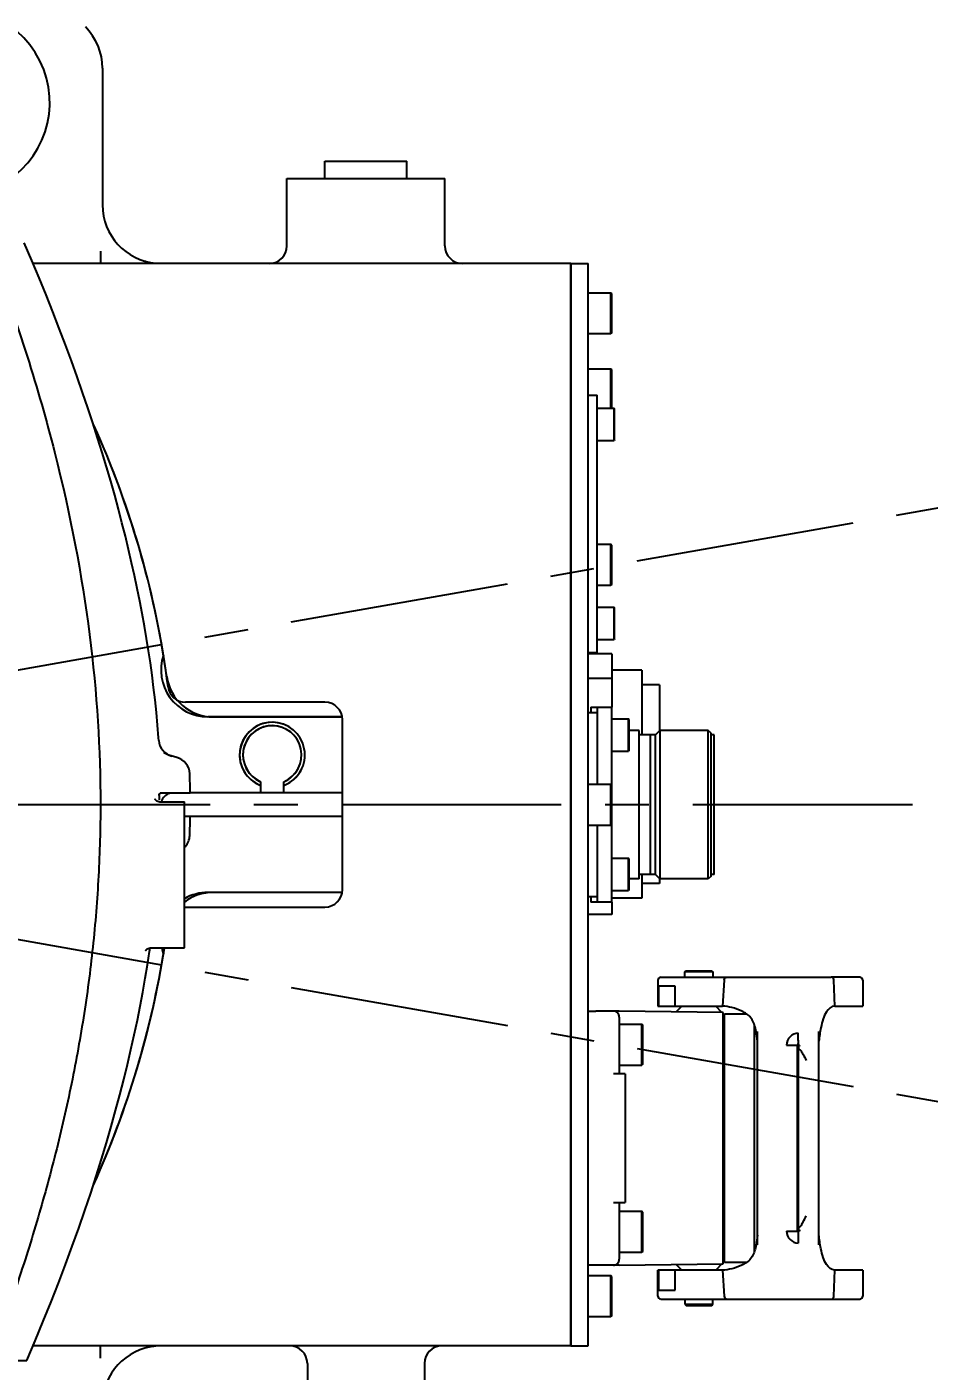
# Model space of a CAD drawing. Header units: millimetres. Extents: x 5828 to 6704, y 123 to 421.
# Drawn here: x 6621.98 to 6629.69, y 225.04 to 236.53 of the extents above; entities that cross this region are included whole.
import ezdxf

# ---------------------------------------------------------------- set-up
doc = ezdxf.new("R2010")
doc.units = ezdxf.units.MM
doc.linetypes.add('BANKLINE1', pattern=[5.5, 4, -1.5])
doc.linetypes.add('CENTER', pattern=[0.6, 0.375, -0.075, 0.075, -0.075])
doc.layers.add('00_COMPONENTS', color=7, linetype='BANKLINE1')
doc.layers.add('外形图', color=7, linetype='Continuous')
doc.styles.add('微软雅黑', font='msyh.ttc', dxfattribs={"height": 2.1})
doc.dimstyles.new('尺寸标注_1_20比例', dxfattribs={"dimtxt": 2.1, "dimasz": 1.7, "dimexe": 0.5, "dimexo": 0.4, "dimgap": 0.5, "dimtad": 1, "dimdec": 1, "dimlfac": 20, "dimdsep": 46, "dimtxsty": '微软雅黑', "dimcen": 0.09, "dimadec": 0, "dimazin": 0, "dimtp": 0.01, "dimtm": 0.01, "dimtfac": 1, "dimtdec": 1, "dimtofl": 0, "dimtmove": 0, "dimatfit": 3, "dimfxl": 1, "dimtolj": 1, "dimarcsym": 0})

# ---------------------------------------------------------------- blocks, each defined once
blk = doc.blocks.new('*D1537')
at = {"layer": '00_COMPONENTS', "color": 0, "linetype": 'ByBlock', "lineweight": -2, "ltscale": 20}
for p, q in [((6664.494, 238.543), (6655.571, 236.97)), ((6569.885, 229.883), (6574.569, 229.883))]:
    blk.add_line(p, q, dxfattribs=at)
blk.add_arc((6615.38, 229.883), 41.311, 12.358, 177.642, dxfattribs=at)
at = {"layer": '00_COMPONENTS', "color": 0}
for points in [[(6655.456, 238.669), (6656.011, 238.779), (6656.063, 237.056)], [(6573.821, 231.588), (6574.387, 231.577), (6574.069, 229.883)]]:
    blk.add_solid(points, dxfattribs=at)
at = {"layer": 'Defpoints', "color": 0}
for p in [(6631.742, 267.815), (6664.888, 238.613), (6569.485, 229.883), (6615.38, 229.883)]:
    blk.add_point(p, dxfattribs=at)
at = {"layer": '00_COMPONENTS', "color": 0, "insert": (6611.641, 272.621), "char_height": 2.1, "attachment_point": 5, "rotation": 5, "style": '微软雅黑'}
blk.add_mtext('\\A1;-\\A1;170%%d', dxfattribs=at)
blk = doc.blocks.new('*D1538')
at = {"layer": '00_COMPONENTS', "color": 0, "linetype": 'ByBlock', "lineweight": -2, "ltscale": 20}
for p, q in [((6574.469, 229.883), (6574.639, 229.883)), ((6649.886, 223.799), (6656.487, 222.635))]:
    blk.add_line(p, q, dxfattribs=at)
blk.add_arc((6615.38, 229.883), 41.241, 182.3619, 347.6381, dxfattribs=at)
at = {"layer": '00_COMPONENTS', "color": 0}
for points in [[(6574.457, 228.189), (6573.89, 228.177), (6574.139, 229.883)], [(6655.943, 220.999), (6655.387, 221.109), (6655.995, 222.721)]]:
    blk.add_solid(points, dxfattribs=at)
at = {"layer": 'Defpoints', "color": 0}
for p in [(6574.069, 229.883), (6615.38, 229.883), (6649.492, 223.868), (6592.718, 195.426)]:
    blk.add_point(p, dxfattribs=at)
at = {"layer": '00_COMPONENTS', "color": 0, "insert": (6611.924, 190.383), "char_height": 2.1, "attachment_point": 5, "rotation": 355, "style": '微软雅黑'}
blk.add_mtext('\\A1;+\\A1;170%%d', dxfattribs=at)

msp = doc.modelspace()

# ---------------------------------------------------------------- linework, layer by layer
at = {"layer": '00_COMPONENTS', "linetype": 'CENTER', "ltscale": 5}
for q in [(6675.3501, 240.4572), (6675.3501, 219.3085)]:
    msp.add_line((6615.38, 229.8829), q, dxfattribs=at)
at = {"layer": '00_COMPONENTS', "linetype": 'ByBlock', "ltscale": 20}
for radius, start, end in [(0.2789, 291.01383, 248.98617), (0.25, 293.57818, 246.42182)]:
    msp.add_arc((6624.08, 230.3079), radius, start, end, dxfattribs=at)
at = {"layer": '外形图', "linetype": 'Continuous'}
for p, q in [((6622.63, 236.1758), (6622.63, 235.0079)), ((6624.53, 235.3829), (6625.23, 235.3829)), ((6624.53, 235.2329), (6624.53, 235.3829)), ((6625.23, 235.2329), (6625.23, 235.3829)), ((6624.205, 235.2329), (6625.555, 235.2329)), ((6624.205, 234.6579), (6624.205, 235.2329)), ((6625.555, 234.6579), (6625.555, 235.2329)), ((6622.6129, 234.6139), (6622.6129, 234.5079)), ((6626.63, 234.5079), (6622.0372, 234.5079)), ((6626.63, 234.5079), (6626.78, 234.5079)), ((6626.63, 234.5079), (6626.63, 225.2579)), ((6626.63, 225.2579), (6626.63, 234.5079)), ((6626.78, 225.2579), (6626.78, 234.5079)), ((6626.78, 234.2579), (6626.9725, 234.2579)), ((6626.98, 234.2504), (6626.9725, 234.2579)), ((6626.9725, 233.9079), (6626.9725, 234.2579)), ((6626.98, 233.9154), (6626.98, 234.2504)), ((6626.78, 233.9079), (6626.9725, 233.9079)), ((6626.98, 233.9154), (6626.9725, 233.9079)), ((6626.78, 233.6079), (6626.9725, 233.6079)), ((6626.98, 233.6004), (6626.9725, 233.6079)), ((6626.9725, 233.2704), (6626.9725, 233.6079)), ((6626.98, 233.2704), (6626.98, 233.6004)), ((6626.78, 233.3829), (6626.855, 233.3829)), ((6626.855, 231.1829), (6626.855, 233.3829)), ((6626.855, 233.2704), (6627, 233.2704)), ((6627.005, 233.2654), (6627, 233.2704)), ((6627, 232.9954), (6627, 233.2704)), ((6627.005, 233.0004), (6627.005, 233.2654)), ((6626.855, 232.9954), (6627, 232.9954)), ((6627.005, 233.0004), (6627, 232.9954)), ((6626.855, 232.1079), (6626.9725, 232.1079)), ((6626.98, 232.1004), (6626.9725, 232.1079)), ((6626.9725, 231.7579), (6626.9725, 232.1079)), ((6626.98, 231.7654), (6626.98, 232.1004)), ((6626.855, 231.7579), (6626.9725, 231.7579)), ((6626.98, 231.7654), (6626.9725, 231.7579)), ((6626.855, 231.5704), (6627, 231.5704)), ((6627.005, 231.5654), (6627, 231.5704)), ((6627, 231.2954), (6627, 231.5704)), ((6627.005, 231.3004), (6627.005, 231.5654)), ((6626.855, 231.2954), (6627, 231.2954)), ((6627.005, 231.3004), (6627, 231.2954)), ((6626.78, 231.1829), (6626.855, 231.1829)), ((6626.98, 231.172), (6626.78, 231.172)), ((6626.98, 231.172), (6626.98, 230.7154)), ((6627.2375, 231.0329), (6626.98, 231.0329)), ((6627.2375, 231.0329), (6627.2375, 230.4804)), ((6626.98, 230.9618), (6626.78, 230.9618)), ((6627.3875, 230.9079), (6627.2375, 230.9079)), ((6627.3875, 230.9079), (6627.3875, 230.5129)), ((6624.53, 230.7579), (6623.3392, 230.7579)), ((6626.78, 230.6704), (6626.855, 230.6704)), ((6626.8025, 230.7154), (6626.98, 230.7154)), ((6626.8025, 230.7154), (6626.8025, 230.6704)), ((6626.855, 230.7154), (6626.855, 230.0579)), ((6626.98, 230.0504), (6626.98, 230.7154)), ((6624.6779, 230.6329), (6623.53, 230.6329)), ((6623.5747, 230.6329), (6624.6779, 230.6329)), ((6624.68, 229.1579), (6624.68, 230.6079)), ((6626.98, 230.6154), (6627.125, 230.6154)), ((6627.13, 230.6104), (6627.125, 230.6154)), ((6627.125, 230.3404), (6627.125, 230.6154)), ((6627.13, 230.3454), (6627.13, 230.6104)), ((6623.1106, 230.4325), (6623.109, 230.4553)), ((6627.215, 230.5179), (6627.13, 230.5179)), ((6627.215, 229.2479), (6627.215, 230.5179)), ((6627.355, 230.4804), (6627.215, 230.4804)), ((6627.3115, 229.2885), (6627.3115, 230.4773)), ((6627.355, 230.4804), (6627.3925, 230.5179)), ((6627.355, 229.2854), (6627.355, 230.4804)), ((6627.805, 230.5179), (6627.3925, 230.5179)), ((6627.3925, 230.5179), (6627.3925, 229.2479)), ((6627.83, 230.4929), (6627.805, 230.5179)), ((6627.805, 229.2479), (6627.805, 230.5179)), ((6627.83, 229.2729), (6627.83, 230.4929)), ((6627.855, 230.4804), (6627.83, 230.4804)), ((6627.855, 229.2854), (6627.855, 230.4804)), ((6626.98, 230.3404), (6627.125, 230.3404)), ((6627.13, 230.3454), (6627.125, 230.3404)), ((6623.2645, 230.2865), (6623.2161, 230.2994)), ((6623.1304, 229.9829), (6623.1595, 229.9829)), ((6623.1595, 229.9829), (6623.3793, 229.9829)), ((6624.68, 229.9829), (6623.3793, 229.9829)), ((6623.98, 230.0788), (6623.98, 229.9829)), ((6624.18, 229.9829), (6624.18, 230.0788)), ((6626.78, 230.0579), (6626.9725, 230.0579)), ((6626.98, 230.0504), (6626.9725, 230.0579)), ((6626.9725, 229.7079), (6626.9725, 230.0579)), ((6626.98, 229.7154), (6626.98, 230.0504)), ((6623.0793, 229.9291), (6623.0783, 229.931)), ((6623.1183, 229.9079), (6623.33, 229.9079)), ((6623.33, 228.6579), (6623.33, 229.9079)), ((6623.3793, 229.7829), (6623.334, 229.7829)), ((6624.68, 229.7829), (6623.3793, 229.7829)), ((6626.78, 229.7079), (6626.9725, 229.7079)), ((6626.855, 229.7079), (6626.855, 229.0504)), ((6626.98, 229.7154), (6626.9725, 229.7079)), ((6626.98, 229.0504), (6626.98, 229.7154)), ((6626.98, 229.4254), (6627.125, 229.4254)), ((6627.13, 229.4204), (6627.125, 229.4254)), ((6627.125, 229.1504), (6627.125, 229.4254)), ((6627.13, 229.1554), (6627.13, 229.4204)), ((6627.355, 229.2854), (6627.215, 229.2854)), ((6627.2375, 229.2854), (6627.2375, 229.0829)), ((6627.355, 229.2854), (6627.3925, 229.2479)), ((6627.855, 229.2854), (6627.83, 229.2854)), ((6627.215, 229.2479), (6627.13, 229.2479)), ((6627.3875, 229.2079), (6627.2375, 229.2079)), ((6627.3875, 229.2529), (6627.3875, 229.2079)), ((6627.805, 229.2479), (6627.3925, 229.2479)), ((6627.83, 229.2729), (6627.805, 229.2479)), ((6624.6779, 229.1329), (6623.53, 229.1329)), ((6624.6779, 229.1329), (6623.5747, 229.1329)), ((6626.855, 229.0954), (6626.78, 229.0954)), ((6626.8025, 229.0954), (6626.8025, 229.0504)), ((6626.98, 229.1504), (6627.125, 229.1504)), ((6627.2375, 229.0829), (6626.98, 229.0829)), ((6627.13, 229.1554), (6627.125, 229.1504)), ((6623.3392, 229.0079), (6624.53, 229.0079)), ((6626.98, 228.9437), (6626.78, 228.9437)), ((6626.98, 229.0504), (6626.8025, 229.0504)), ((6626.98, 229.0504), (6626.98, 228.9437)), ((6623.0325, 228.6278), (6623.0368, 228.6579)), ((6623.0381, 228.6579), (6623.33, 228.6579)), ((6627.375, 228.3829), (6627.375, 228.1607)), ((6627.4004, 228.4079), (6628.8525, 228.4079)), ((6627.605, 228.4529), (6627.615, 228.4629)), ((6627.845, 228.4529), (6627.605, 228.4529)), ((6627.605, 228.4079), (6627.605, 228.4529)), ((6627.615, 228.4629), (6627.835, 228.4629)), ((6627.835, 228.4629), (6627.845, 228.4529)), ((6627.845, 228.4529), (6627.845, 228.4079)), ((6627.9418, 228.3829), (6627.9278, 228.1607)), ((6629.1, 228.4079), (6628.8554, 228.4079)), ((6628.8793, 228.3829), (6628.8764, 228.3828)), ((6628.8858, 228.1607), (6628.8793, 228.3829)), ((6629.125, 228.3829), (6629.125, 228.1607)), ((6627.5222, 228.3307), (6627.381, 228.3307)), ((6627.381, 228.3307), (6627.381, 228.1607)), ((6627.5222, 228.1607), (6627.5222, 228.3307)), ((6627.375, 228.1607), (6627.9278, 228.1607)), ((6627.5805, 228.1607), (6627.5321, 228.1124)), ((6627.9222, 228.108), (6627.8695, 228.1607)), ((6628.8858, 228.1607), (6629.125, 228.1607)), ((6626.78, 228.1174), (6626.845, 228.1174)), ((6627.0449, 228.1179), (6626.845, 228.1179)), ((6627.9325, 228.1079), (6627.0449, 228.1179)), ((6627.045, 228.1179), (6627.0452, 228.1179)), ((6627.045, 228.0679), (6627.045, 227.5829)), ((6627.9325, 225.9579), (6627.9325, 228.1079)), ((6627.9325, 228.0441), (6627.945, 228.0441)), ((6627.945, 228.0966), (6628.1307, 228.0966)), ((6627.945, 225.9691), (6627.945, 228.0966)), ((6627.045, 228.0079), (6627.2375, 228.0079)), ((6627.245, 228.0004), (6627.2375, 228.0079)), ((6627.2375, 227.6579), (6627.2375, 228.0079)), ((6627.245, 227.6654), (6627.245, 228.0004)), ((6628.1996, 226.0638), (6628.1996, 228.002)), ((6628.2246, 226.1217), (6628.2246, 227.9441)), ((6628.7496, 226.1218), (6628.7496, 227.944)), ((6628.5654, 227.8251), (6628.5846, 227.8263)), ((6628.5654, 227.8257), (6628.5654, 226.2401)), ((6628.5846, 227.8236), (6628.5654, 227.8251)), ((6628.5654, 227.8224), (6628.5846, 227.8236)), ((6628.5846, 227.8209), (6628.5654, 227.8224)), ((6628.5654, 227.8197), (6628.5846, 227.8209)), ((6628.5846, 227.8182), (6628.5654, 227.8197)), ((6628.5654, 227.817), (6628.5846, 227.8182)), ((6628.5846, 227.8155), (6628.5654, 227.817)), ((6628.5654, 227.8143), (6628.5846, 227.8155)), ((6628.5846, 227.8128), (6628.5654, 227.8143)), ((6628.5654, 227.8116), (6628.5846, 227.8128)), ((6628.5846, 227.8101), (6628.5654, 227.8116)), ((6628.5654, 227.8089), (6628.5846, 227.8101)), ((6628.5846, 227.8075), (6628.5654, 227.8089)), ((6628.5654, 227.8062), (6628.5846, 227.8075)), ((6628.5846, 227.8048), (6628.5654, 227.8062)), ((6628.5846, 227.8021), (6628.5654, 227.8035)), ((6628.5654, 227.8008), (6628.5846, 227.8021)), ((6628.5846, 227.7994), (6628.5654, 227.8008)), ((6628.5741, 227.8041), (6628.5846, 227.8048)), ((6628.5745, 227.829), (6628.5746, 227.8286)), ((6628.5746, 227.828), (6628.5746, 227.8286)), ((6628.5746, 227.8278), (6628.5746, 227.8267)), ((6628.5846, 227.8263), (6628.5746, 227.8271)), ((6628.5746, 227.7987), (6628.5846, 227.7994)), ((6628.5746, 227.7987), (6628.5746, 227.797)), ((6628.5746, 227.7963), (6628.5746, 226.2695)), ((6628.5846, 227.8243), (6628.5846, 227.823)), ((6628.5846, 227.8216), (6628.5846, 227.8203)), ((6628.5846, 227.819), (6628.5846, 227.8176)), ((6628.5846, 227.8163), (6628.5846, 227.8149)), ((6628.5846, 227.8136), (6628.5846, 227.8122)), ((6628.5846, 227.8109), (6628.5846, 227.8095)), ((6628.5846, 227.8082), (6628.5846, 227.8068)), ((6628.5846, 227.8055), (6628.5846, 227.8041)), ((6628.5846, 227.8028), (6628.5846, 227.8015)), ((6628.5846, 227.8001), (6628.5846, 227.7991)), ((6627.095, 227.5829), (6626.995, 227.5829)), ((6627.045, 227.6579), (6627.2375, 227.6579)), ((6627.095, 227.5829), (6627.095, 226.4829)), ((6627.245, 227.6654), (6627.2375, 227.6579)), ((6626.995, 226.4829), (6627.095, 226.4829)), ((6627.045, 226.4829), (6627.045, 225.9979)), ((6627.045, 226.4079), (6627.2375, 226.4079)), ((6627.245, 226.4004), (6627.2375, 226.4079)), ((6627.2375, 226.0579), (6627.2375, 226.4079)), ((6627.245, 226.0654), (6627.245, 226.4004)), ((6628.4746, 226.2372), (6628.574, 226.2372)), ((6628.5654, 226.2649), (6628.5846, 226.2664)), ((6628.5846, 226.2637), (6628.5654, 226.2649)), ((6628.5654, 226.2622), (6628.5846, 226.2637)), ((6628.5654, 226.2595), (6628.5846, 226.261)), ((6628.5846, 226.2583), (6628.5654, 226.2595)), ((6628.5654, 226.2568), (6628.5846, 226.2583)), ((6628.5846, 226.2556), (6628.5654, 226.2568)), ((6628.5654, 226.2542), (6628.5846, 226.2556)), ((6628.5846, 226.2529), (6628.5654, 226.2542)), ((6628.5654, 226.2515), (6628.5846, 226.2529)), ((6628.5846, 226.2502), (6628.5654, 226.2515)), ((6628.5654, 226.2488), (6628.5846, 226.2502)), ((6628.5846, 226.2475), (6628.5654, 226.2488)), ((6628.5654, 226.2461), (6628.5846, 226.2475)), ((6628.5846, 226.2448), (6628.5654, 226.2461)), ((6628.5654, 226.2434), (6628.5846, 226.2448)), ((6628.5846, 226.2422), (6628.5654, 226.2434)), ((6628.5654, 226.2407), (6628.5846, 226.2422)), ((6628.5846, 226.2395), (6628.5654, 226.2407)), ((6628.5846, 226.261), (6628.5741, 226.2617)), ((6628.5746, 226.2688), (6628.5746, 226.267)), ((6628.5846, 226.2664), (6628.5746, 226.267)), ((6628.5746, 226.2387), (6628.5846, 226.2395)), ((6628.5746, 226.2372), (6628.5746, 226.2391)), ((6628.5746, 226.2367), (6628.5746, 226.1369)), ((6628.5846, 226.2667), (6628.5846, 226.2657)), ((6628.5846, 226.2643), (6628.5846, 226.263)), ((6628.5846, 226.2616), (6628.5846, 226.2603)), ((6628.5846, 226.2589), (6628.5846, 226.2576)), ((6628.5846, 226.2562), (6628.5846, 226.2549)), ((6628.5846, 226.2535), (6628.5846, 226.2522)), ((6628.5846, 226.2508), (6628.5846, 226.2495)), ((6628.5846, 226.2482), (6628.5846, 226.2468)), ((6628.5846, 226.2455), (6628.5846, 226.2441)), ((6628.5846, 226.2428), (6628.5846, 226.2414)), ((6628.5846, 226.2401), (6628.5846, 226.2391)), ((6627.0449, 225.9479), (6627.9325, 225.9579)), ((6627.045, 226.0579), (6627.2375, 226.0579)), ((6627.245, 226.0654), (6627.2375, 226.0579)), ((6627.5805, 225.905), (6627.5321, 225.9534)), ((6627.9222, 225.9578), (6627.8695, 225.905)), ((6627.945, 226.0216), (6627.9325, 226.0216)), ((6628.1307, 225.9691), (6627.945, 225.9691)), ((6626.845, 225.9484), (6626.78, 225.9484)), ((6626.78, 225.8579), (6626.9725, 225.8579)), ((6627.0449, 225.9479), (6626.845, 225.9479)), ((6626.98, 225.8504), (6626.9725, 225.8579)), ((6626.9725, 225.5079), (6626.9725, 225.8579)), ((6626.98, 225.5154), (6626.98, 225.8504)), ((6627.0452, 225.9479), (6627.045, 225.9479)), ((6627.9278, 225.905), (6627.375, 225.905)), ((6627.375, 225.6829), (6627.375, 225.905)), ((6627.381, 225.905), (6627.381, 225.735)), ((6627.5222, 225.735), (6627.5222, 225.905)), ((6627.9278, 225.905), (6627.9418, 225.6829)), ((6628.8793, 225.6829), (6628.8858, 225.905)), ((6629.125, 225.905), (6628.8858, 225.905)), ((6629.125, 225.905), (6629.125, 225.6829)), ((6627.381, 225.735), (6627.5222, 225.735)), ((6627.4038, 225.6579), (6628.8525, 225.6579)), ((6627.605, 225.6579), (6627.605, 225.6129)), ((6627.605, 225.6129), (6627.845, 225.6129)), ((6627.605, 225.6129), (6627.615, 225.6029)), ((6627.835, 225.6029), (6627.845, 225.6129)), ((6627.845, 225.6129), (6627.845, 225.6579)), ((6628.8554, 225.6579), (6629.1, 225.6579)), ((6628.8793, 225.6829), (6628.8764, 225.683)), ((6626.78, 225.5079), (6626.9725, 225.5079)), ((6626.98, 225.5154), (6626.9725, 225.5079)), ((6627.615, 225.6029), (6627.835, 225.6029)), ((6626.63, 225.2579), (6622.0371, 225.2579)), ((6622.6129, 225.1518), (6622.6129, 225.2579)), ((6626.63, 225.2579), (6626.78, 225.2579)), ((6613.5119, 225.1329), (6621.9843, 225.1329)), ((6624.38, 225.1079), (6624.38, 224.7079)), ((6625.38, 225.1079), (6625.38, 224.7079))]:
    msp.add_line(p, q, dxfattribs=at)
at = {"layer": '外形图', "linetype": 'CENTER', "ltscale": 5}
msp.add_line((6549.6738, 229.8829), (6676.2752, 229.8829), dxfattribs=at)
at = {"layer": '外形图', "linetype": 'Continuous'}
for points in [[(6623.109, 230.4553), (6623.1005, 230.5632), (6623.0905, 230.6713), (6623.0793, 230.7785), (6623.067, 230.8841), (6623.0536, 230.9888), (6623.039, 231.0936), (6623.0233, 231.1984), (6623.0064, 231.3032), (6622.9883, 231.4088), (6622.969, 231.5151), (6622.9485, 231.6221), (6622.9266, 231.7304), (6622.9034, 231.8398), (6622.8789, 231.9504), (6622.8529, 232.0625), (6622.8255, 232.1761), (6622.7966, 232.2912), (6622.7661, 232.408), (6622.734, 232.5264), (6622.7003, 232.6465), (6622.6648, 232.7684), (6622.6276, 232.8922), (6622.5887, 233.0177), (6622.5479, 233.1452), (6622.5051, 233.2747), (6622.4605, 233.4061), (6622.4138, 233.5396), (6622.365, 233.6752), (6622.3142, 233.8128), (6622.2611, 233.9527), (6622.2058, 234.0948), (6622.1483, 234.239), (6622.0884, 234.3854), (6622.0263, 234.5339), (6621.9619, 234.6844)], [(6623.1184, 229.9079), (6623.1122, 229.9083), (6623.1032, 229.9104), (6623.0954, 229.9138), (6623.0893, 229.9179), (6623.0845, 229.9223), (6623.0812, 229.9262), (6623.0793, 229.9291)], [(6621.9841, 225.1329), (6622.0553, 225.3006), (6622.1245, 225.4681), (6622.1908, 225.633), (6622.2542, 225.795), (6622.3146, 225.9542), (6622.3723, 226.1105), (6622.4272, 226.2642), (6622.4795, 226.4152), (6622.5292, 226.5635), (6622.5764, 226.7093), (6622.6212, 226.8527), (6622.6637, 226.9935), (6622.7039, 227.132), (6622.7419, 227.2682), (6622.7778, 227.4021), (6622.8116, 227.5339), (6622.8435, 227.6637), (6622.8734, 227.7914), (6622.9015, 227.917), (6622.9277, 228.0406), (6622.9521, 228.1621), (6622.9747, 228.2815), (6622.9956, 228.3988), (6623.0149, 228.5141), (6623.0325, 228.6278)], [(6623, 228.639), (6622.9997, 228.6381), (6622.9992, 228.6369), (6622.999, 228.6364), (6622.9991, 228.6367), (6622.9997, 228.6376), (6623.001, 228.6397), (6623.0034, 228.6427), (6623.0071, 228.6463), (6623.0121, 228.6501), (6623.0189, 228.6539), (6623.0273, 228.6566), (6623.0365, 228.6579), (6623.0381, 228.6579)]]:
    msp.add_lwpolyline(points, dxfattribs=at)
for centre, radius, start, end in [((6621.38, 235.8829), 0.8, 297.09161, 116.00913), ((6622.13, 236.1758), 0.5, 0, 45), ((6623.13, 235.0079), 0.5, 180, 265.0013), ((6624.055, 234.6579), 0.15, 270, 0), ((6625.705, 234.6579), 0.15, 180, 270), ((6623.13, 235.0079), 0.5, 250.99355, 265.00132), ((6615.38, 229.8829), 7.875, 7.98841, 24.41536), ((6615.38, 229.8829), 7.875, 7.3382, 24.3103), ((6623.53, 231.0329), 0.4, 161.46545, 270), ((6623.5747, 231.0329), 0.4, 187.98841, 270), ((6623.3392, 230.9079), 0.15, 187.3382, 270), ((6624.53, 230.6079), 0.15, 0, 90), ((6624.08, 230.3079), 0.2789, 21.01383, 248.98617), ((6624.08, 230.3079), 0.25, 23.57818, 246.42182), ((6623.2603, 230.4429), 0.15, 183.99111, 254.99133), ((6623.2257, 230.1416), 0.15, 1.88845, 75), ((6624.08, 230.3079), 0.2789, 291.01383, 338.98617), ((6624.08, 230.3079), 0.25, 293.57818, 336.42182), ((6615.38, 229.8829), 8, 0.71622, 1.88845), ((6623.23, 229.8829), 0.1, 105.16921, 164.95661), ((6625.8494, 229.9011), 2.7356, 178.97956, 179.49323), ((6624.394, 229.9267), 1.28, 178.50427, 178.96399), ((6615.38, 229.8829), 8, 358.11155, 359.28378), ((6623.2257, 229.6242), 0.15, 317.41365, 358.11155), ((6623.53, 228.7329), 0.4, 90, 120.02806), ((6623.5747, 228.7329), 0.4, 90, 127.72104), ((6624.53, 229.1579), 0.15, 270, 0), ((6615.38, 229.8829), 7.875, 335.57594, 351.0486), ((6615.38, 229.8829), 7.875, 335.6824, 351.05096), ((6623.53, 228.7329), 0.4, 190.81142, 198.53455), ((6627.4, 228.3829), 0.025, 89.98437, 180), ((6628.8532, 228.3829), 0.0262, 0.03103, 14.36622), ((6629.1, 228.3829), 0.025, 0, 90), ((6626.995, 228.0679), 0.05, 359.99881, 90), ((6628.5747, 226.237), 0.1001, 179.93073, 269.9293), ((6626.995, 225.9979), 0.05, 270, 0.00119), ((6627.4, 225.6829), 0.025, 180, 270.01563), ((6628.8554, 225.6807), 0.0228, 270.0266, 277.89798), ((6629.1, 225.6829), 0.025, 270, 0), ((6623.13, 224.7579), 0.5, 94.99891, 180), ((6623.13, 224.7579), 0.5, 104.99831, 109.02918), ((6623.13, 224.7579), 0.5, 94.99889, 99.99998), ((6624.23, 225.1079), 0.15, 0, 90), ((6625.53, 225.1079), 0.15, 90, 180)]:
    msp.add_arc(centre, radius, start, end, dxfattribs=at)
for points in [[(6619.9725, 238.2412), (6620.3287, 237.5815), (6620.9781, 236.3105), (6621.7336, 234.5407), (6622.2584, 232.8804), (6622.5539, 231.3201), (6622.6122, 230.3504), (6622.6122, 229.8829)], [(6622.6122, 229.8829), (6622.6122, 229.6797), (6622.6012, 229.2737), (6622.5522, 228.6648), (6622.4718, 228.0596), (6622.3618, 227.4598), (6622.2244, 226.8676), (6622.0619, 226.2825), (6621.8766, 225.7043), (6621.7392, 225.3228), (6621.6674, 225.1329)], [(6628.8785, 228.3893), (6628.8761, 228.3989), (6628.8653, 228.4079), (6628.8554, 228.4079)], [(6628.7575, 227.9185), (6628.7546, 227.8993), (6628.7521, 227.88), (6628.7496, 227.8607)], [(6628.7673, 227.9749), (6628.7635, 227.9562), (6628.7603, 227.9374), (6628.7575, 227.9185)], [(6628.7575, 226.1472), (6628.7546, 226.1664), (6628.7521, 226.1857), (6628.7496, 226.205)], [(6628.7673, 226.0908), (6628.7635, 226.1095), (6628.7603, 226.1283), (6628.7575, 226.1472)], [(6628.8585, 225.6581), (6628.8692, 225.6596), (6628.8793, 225.6721), (6628.8793, 225.6829)]]:
    msp.add_open_spline(points, degree=3, dxfattribs=at)
for points, knots in [([(6623.1771, 230.3137), (6623.1733, 230.3155), (6623.1658, 230.3194), (6623.1585, 230.3239), (6623.1551, 230.3263)], [0, 0, 0, 0, 0.5034524, 1, 1, 1, 1]), ([(6623.2161, 230.2994), (6623.2096, 230.3012), (6623.1964, 230.3053), (6623.1836, 230.3106), (6623.1771, 230.3137)], [0, 0, 0, 0, 0.484625, 1, 1, 1, 1]), ([(6623.1145, 229.9601), (6623.1146, 229.9651), (6623.1152, 229.9741), (6623.122, 229.9811), (6623.1255, 229.9822)], [0, 0, 0, 0, 0.579821, 1, 1, 1, 1]), ([(6623.1255, 229.9822), (6623.1262, 229.9824), (6623.1279, 229.9828), (6623.1295, 229.9829), (6623.1304, 229.9829)], [0, 0, 0, 0, 0.4818474, 1, 1, 1, 1]), ([(6627.9418, 228.3829), (6627.9418, 228.3891), (6627.9455, 228.4015), (6627.9574, 228.4079), (6627.963, 228.4079)], [0, 0, 0, 0, 0.5289731, 1, 1, 1, 1]), ([(6628.8764, 228.3831), (6628.8766, 228.3832), (6628.8772, 228.3831), (6628.8777, 228.3829), (6628.8779, 228.3828)], [0, 0, 0, 0, 0.4874501, 1, 1, 1, 1]), ([(6628.8779, 228.3828), (6628.8782, 228.3827), (6628.8786, 228.3825), (6628.8791, 228.3822), (6628.8793, 228.3821)], [0, 0, 0, 0, 0.4969221, 1, 1, 1, 1]), ([(6628.2079, 227.9728), (6628.2003, 228.005), (6628.1759, 228.0679), (6628.0944, 228.1223), (6628.0113, 228.15), (6627.9545, 228.1607), (6627.9278, 228.1607)], [0, 0, 0, 0, 0.2735327, 0.5283782, 0.7791017, 1, 1, 1, 1]), ([(6628.8858, 228.1607), (6628.8572, 228.1607), (6628.8129, 228.1189), (6628.7851, 228.0488), (6628.7726, 228.0012), (6628.7673, 227.9749)], [0, 0, 0, 0, 0.3699236, 0.6519608, 1, 1, 1, 1]), ([(6628.2246, 227.8607), (6628.2212, 227.8892), (6628.2173, 227.9268), (6628.21, 227.9639), (6628.2079, 227.9728)], [0, 0, 0, 0, 0.757801, 1, 1, 1, 1]), ([(6628.5744, 227.9289), (6628.5489, 227.929), (6628.4958, 227.9073), (6628.4746, 227.8542), (6628.4746, 227.8286)], [0, 0, 0, 0, 0.4993196, 1, 1, 1, 1]), ([(6628.574, 227.8366), (6628.5762, 227.8487), (6628.5733, 227.8798), (6628.5745, 227.9104), (6628.5744, 227.9289)], [0, 0, 0, 0, 0.399373, 1, 1, 1, 1]), ([(6628.4746, 227.8286), (6628.4946, 227.8286), (6628.5265, 227.8297), (6628.5588, 227.8273), (6628.5706, 227.829)], [0, 0, 0, 0, 0.6255051, 1, 1, 1, 1]), ([(6628.5706, 227.829), (6628.5711, 227.8291), (6628.5719, 227.8292), (6628.5727, 227.8293), (6628.573, 227.8292)], [0, 0, 0, 0, 0.5578732, 1, 1, 1, 1]), ([(6628.573, 227.8292), (6628.5733, 227.8292), (6628.5738, 227.8292), (6628.5742, 227.8288), (6628.5743, 227.8286)], [0, 0, 0, 0, 0.5387878, 1, 1, 1, 1]), ([(6628.574, 227.8356), (6628.5739, 227.8358), (6628.5739, 227.8361), (6628.574, 227.8365), (6628.574, 227.8366)], [0, 0, 0, 0, 0.4894336, 1, 1, 1, 1]), ([(6628.5743, 227.8347), (6628.5742, 227.8348), (6628.5741, 227.8351), (6628.574, 227.8354), (6628.574, 227.8356)], [0, 0, 0, 0, 0.5044096, 1, 1, 1, 1]), ([(6628.5748, 227.8338), (6628.5747, 227.8339), (6628.5745, 227.8342), (6628.5744, 227.8345), (6628.5743, 227.8347)], [0, 0, 0, 0, 0.493801, 1, 1, 1, 1]), ([(6628.5747, 227.8292), (6628.5749, 227.8297), (6628.5743, 227.8313), (6628.5753, 227.8329), (6628.5748, 227.8338)], [0, 0, 0, 0, 0.3609166, 1, 1, 1, 1]), ([(6628.6078, 227.7631), (6628.6058, 227.7674), (6628.5983, 227.7812), (6628.5854, 227.7937), (6628.5746, 227.7963)], [0, 0, 0, 0, 0.2987799, 1, 1, 1, 1]), ([(6628.6078, 227.7631), (6628.6102, 227.7579), (6628.6223, 227.7365), (6628.6347, 227.7152), (6628.6422, 227.6978)], [0, 0, 0, 0, 0.2335279, 1, 1, 1, 1]), ([(6628.5788, 226.2709), (6628.5817, 226.272), (6628.5945, 226.2793), (6628.6029, 226.2923), (6628.6078, 226.3027)], [0, 0, 0, 0, 0.2143285, 1, 1, 1, 1]), ([(6628.6078, 226.3027), (6628.6102, 226.3079), (6628.6225, 226.3292), (6628.6347, 226.3506), (6628.6422, 226.3679)], [0, 0, 0, 0, 0.2339537, 1, 1, 1, 1]), ([(6628.2246, 226.205), (6628.2212, 226.1766), (6628.2173, 226.1389), (6628.21, 226.1018), (6628.2079, 226.0929)], [0, 0, 0, 0, 0.7578111, 1, 1, 1, 1]), ([(6628.5746, 226.2695), (6628.5753, 226.2697), (6628.5767, 226.2701), (6628.5781, 226.2706), (6628.5788, 226.2709)], [0, 0, 0, 0, 0.4956685, 1, 1, 1, 1]), ([(6628.2079, 226.0929), (6628.2003, 226.0607), (6628.1759, 225.9979), (6628.0944, 225.9435), (6628.0112, 225.9157), (6627.9545, 225.905), (6627.9278, 225.905)], [0, 0, 0, 0, 0.2735176, 0.5283715, 0.7790983, 1, 1, 1, 1]), ([(6628.8858, 225.905), (6628.8572, 225.905), (6628.8129, 225.9469), (6628.7851, 226.0169), (6628.7726, 226.0645), (6628.7673, 226.0908)], [0, 0, 0, 0, 0.3699297, 0.6519636, 1, 1, 1, 1]), ([(6627.9418, 225.6829), (6627.9418, 225.6766), (6627.9455, 225.6642), (6627.9574, 225.6579), (6627.963, 225.6579)], [0, 0, 0, 0, 0.5289824, 1, 1, 1, 1]), ([(6628.8764, 225.6826), (6628.8766, 225.6826), (6628.8772, 225.6826), (6628.8777, 225.6828), (6628.8779, 225.6829)], [0, 0, 0, 0, 0.4874501, 1, 1, 1, 1]), ([(6628.8779, 225.6829), (6628.8782, 225.683), (6628.8786, 225.6833), (6628.8791, 225.6835), (6628.8793, 225.6837)], [0, 0, 0, 0, 0.4969221, 1, 1, 1, 1])]:
    msp.add_open_spline(points, degree=3, knots=knots, dxfattribs=at)

# ---------------------------------------------------------------- dimensions: what is measured, and where the dimension line sits
at = {"layer": '00_COMPONENTS', "linetype": 'ByBlock', "ltscale": 20}
for base, p1, p2, text, picture, middle in [((6631.7423, 267.8151), (6569.4847, 229.8829), (6664.8882, 238.6125), '\\A1;-<>', '*D1537', (6611.6409, 272.6211)), ((6592.7175, 195.4263), (6574.0692, 229.8829), (6649.492, 223.868), '\\A1;+<>', '*D1538', (6611.9242, 190.3832))]:
    dim = msp.add_angular_dim_3p(base=base, center=(6615.38, 229.8829), p1=p1, p2=p2, text=text, dimstyle='尺寸标注_1_20比例', dxfattribs=at)
    dim.commit()
    dim.dimension.update_dxf_attribs({"geometry": picture, "text_midpoint": middle})

doc.saveas('drawing.dxf')
